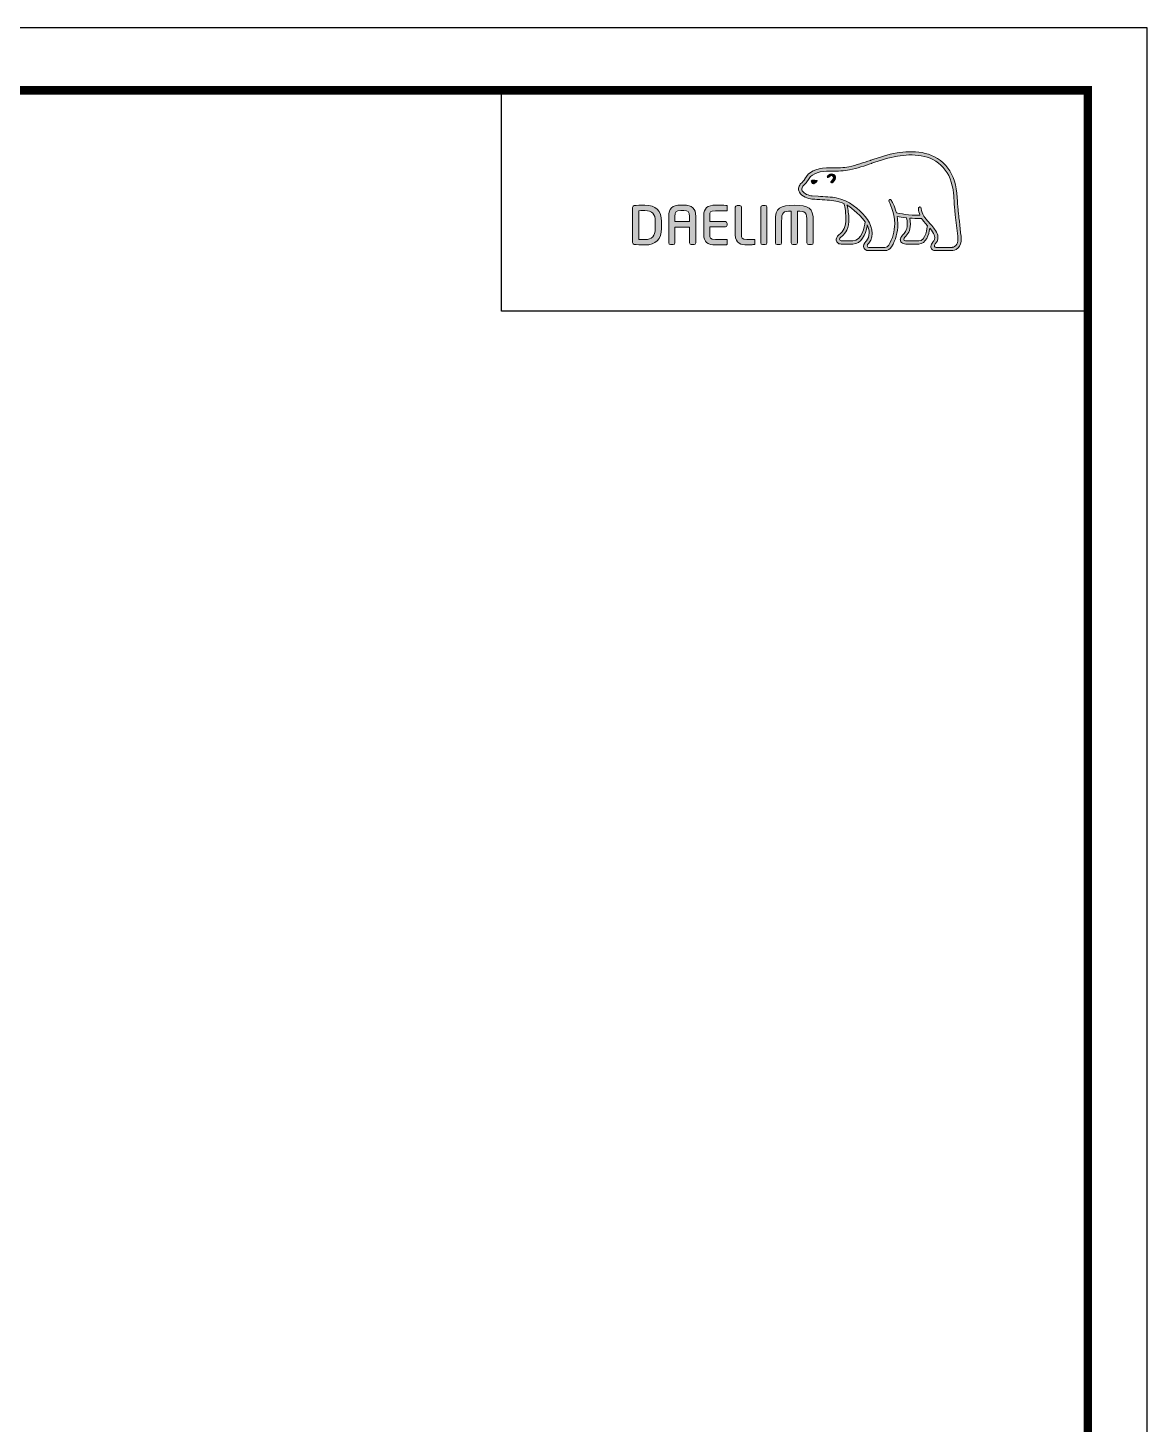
# Model space of a CAD drawing. Extents: x 0 to 1302, y 0 to 954.
# Drawn here: x 904.8 to 1302, y 458.4 to 954 of the extents above; entities that cross this region are included whole.
import ezdxf

# ---------------------------------------------------------------- set-up
doc = ezdxf.new("R2010")
doc.units = 0
doc.header["$LTSCALE"] = 10
doc.header["$MEASUREMENT"] = 0
doc.layers.get('0').update_dxf_attribs({"linetype": 'CONTINUOUS'})
doc.layers.add('레이어 1', color=7, linetype='CONTINUOUS', lineweight=0)

msp = doc.modelspace()

# ---------------------------------------------------------------- hatches: boundary and pattern name
at = {"layer": '레이어 1'}
h = msp.add_hatch(color=5, dxfattribs=at)
h.dxf.hatch_style = 1
edge = h.paths.add_edge_path(flags=16)
edge.add_spline(control_points=[(1234.14, 876.74), (1233.57, 876.12), (1232.86, 876.11), (1232.83, 876.11), (1232.83, 876.11), (1227.12, 876.11), (1227.12, 876.11), (1226.91, 876.11), (1226.74, 876.16), (1226.64, 876.27), (1226.55, 876.35), (1226.51, 876.48), (1226.51, 876.64), (1226.51, 876.96), (1226.75, 877.26), (1227, 877.57), (1227.23, 877.87), (1227.45, 878.15), (1227.57, 878.5), (1227.88, 879.34), (1227.85, 880.24), (1227.48, 881.03), (1226.8, 882.46), (1225.8, 883.58), (1224.83, 884.67), (1224.83, 884.67), (1224.51, 885.03), (1224.51, 885.03), (1223.25, 886.44), (1221.94, 887.89), (1221.84, 889.86), (1221.82, 890.25), (1221.64, 890.49), (1221.39, 890.48), (1221.39, 890.48), (1221.02, 890.3), (1221.01, 890.3), (1220.91, 890.19), (1220.85, 890.03), (1220.85, 889.84), (1220.85, 889.84), (1220.86, 889.77), (1220.86, 889.77), (1220.91, 889.06), (1221.08, 888.36), (1221.37, 887.63), (1221.37, 887.63), (1221.4, 887.56), (1221.4, 887.56), (1221.4, 887.56), (1221.33, 887.56), (1221.33, 887.56), (1217.66, 887.41), (1214.07, 888.1), (1213.01, 888.36), (1212.36, 890.98), (1211.3, 892.72), (1211.25, 892.79), (1211.17, 892.93), (1211.04, 893.03), (1210.91, 893.07), (1210.91, 893.07), (1210.6, 893.02), (1210.57, 893.02), (1210.54, 892.98), (1210.49, 892.91), (1210.37, 892.75), (1210.37, 892.75), (1210.35, 892.62), (1210.35, 892.62), (1210.35, 892.62), (1210.45, 892.27), (1210.45, 892.27), (1210.53, 892.14), (1212.41, 888.84), (1212.41, 884.47), (1212.41, 881.78), (1211.7, 879.23), (1210.31, 876.92), (1209.97, 876.36), (1209.54, 876.11), (1208.88, 876.11), (1208.88, 876.11), (1203.25, 876.11), (1203.25, 876.11), (1203.06, 876.11), (1202.68, 876.24), (1202.68, 876.65), (1202.68, 876.87), (1202.88, 877.24), (1203.23, 877.63), (1205.58, 880.24), (1204.22, 884.32), (1201.97, 887.01), (1199.8, 889.6), (1196.25, 892.87), (1191.7, 893.68), (1190.08, 893.96), (1187.43, 894.12), (1185.29, 894.24), (1185.29, 894.24), (1183.13, 894.37), (1183.13, 894.37), (1182.01, 894.46), (1180.18, 895.14), (1179.62, 896.2), (1179.38, 896.64), (1179.41, 897.08), (1179.71, 897.59), (1179.89, 897.9), (1180.15, 898.17), (1180.47, 898.49), (1180.83, 898.85), (1181.19, 899.22), (1181.48, 899.71), (1181.48, 899.71), (1181.56, 899.87), (1181.56, 899.87), (1182.65, 901.95), (1184.89, 903.05), (1188.22, 903.13), (1188.22, 903.13), (1190.1, 903.16), (1190.1, 903.16), (1192.16, 903.17), (1194.5, 903.18), (1196.43, 903.59), (1199.13, 904.17), (1201.84, 905.1), (1204.23, 905.91), (1204.23, 905.91), (1204.31, 905.94), (1204.31, 905.94), (1207.27, 906.95), (1210.33, 908), (1213.46, 908.51), (1218.46, 909.34), (1225.34, 909.31), (1229.66, 904.45), (1231.66, 902.2), (1232.89, 899.11), (1233.32, 895.26), (1233.32, 895.26), (1233.3, 895.27), (1233.29, 895.29), (1233.32, 895.21), (1233.35, 894.78), (1233.53, 892.33), (1233.58, 891.15), (1233.64, 889.93), (1233.94, 887.67), (1233.94, 887.67), (1234.82, 880.11), (1234.82, 880.11), (1234.82, 880.11), (1234.87, 879.19), (1234.87, 879.19), (1234.87, 878.11), (1234.62, 877.28), (1234.14, 876.74)], knot_values=[0, 0, 0, 0, 1, 1, 1, 2, 2, 2, 3, 3, 3, 4, 4, 4, 5, 5, 5, 6, 6, 6, 7, 7, 7, 8, 8, 8, 9, 9, 9, 10, 10, 10, 11, 11, 11, 12, 12, 12, 13, 13, 13, 14, 14, 14, 15, 15, 15, 16, 16, 16, 17, 17, 17, 18, 18, 18, 19, 19, 19, 20, 20, 20, 21, 21, 21, 22, 22, 22, 23, 23, 23, 24, 24, 24, 25, 25, 25, 26, 26, 26, 27, 27, 27, 28, 28, 28, 29, 29, 29, 30, 30, 30, 31, 31, 31, 32, 32, 32, 33, 33, 33, 34, 34, 34, 35, 35, 35, 36, 36, 36, 37, 37, 37, 38, 38, 38, 39, 39, 39, 40, 40, 40, 41, 41, 41, 42, 42, 42, 43, 43, 43, 44, 44, 44, 45, 45, 45, 46, 46, 46, 47, 47, 47, 48, 48, 48, 49, 49, 49, 50, 50, 50, 51, 51, 51, 52, 52, 52, 53, 53, 53, 53], degree=3, periodic=0)
edge = h.paths.add_edge_path(flags=16)
edge.add_spline(control_points=[(1220.93, 878.38), (1220.93, 878.38), (1216.28, 878.38), (1216.28, 878.38), (1215.93, 878.38), (1215.66, 878.65), (1215.66, 879), (1215.66, 879.25), (1215.87, 879.56), (1216.07, 879.77), (1217.02, 880.68), (1217.99, 881.93), (1217.99, 884.3), (1217.99, 884.3), (1217.93, 885.38), (1217.93, 885.38), (1217.93, 885.38), (1217.76, 886.43), (1217.76, 886.43), (1217.76, 886.43), (1217.75, 886.5), (1217.75, 886.5), (1217.75, 886.5), (1217.82, 886.49), (1217.82, 886.49), (1218.68, 886.43), (1220.37, 886.34), (1221.99, 886.41), (1222.4, 885.76), (1223.06, 884.92), (1224.02, 883.8), (1223.98, 883.25), (1223.52, 878.38), (1220.93, 878.38)], knot_values=[0, 0, 0, 0, 1, 1, 1, 2, 2, 2, 3, 3, 3, 4, 4, 4, 5, 5, 5, 6, 6, 6, 7, 7, 7, 8, 8, 8, 9, 9, 9, 10, 10, 10, 11, 11, 11, 11], degree=3, periodic=0)
edge = h.paths.add_edge_path(flags=16)
edge.add_spline(control_points=[(1197.56, 878.38), (1197.56, 878.38), (1193.47, 878.38), (1193.47, 878.38), (1193.16, 878.38), (1192.83, 878.63), (1192.83, 879), (1192.83, 879.23), (1193.02, 879.51), (1193.37, 879.79), (1194.4, 880.61), (1195.97, 881.86), (1196.14, 885.31), (1196.14, 885.31), (1196.16, 886.25), (1196.16, 886.25), (1196.16, 887.71), (1195.83, 889.48), (1195.51, 891.06), (1195.51, 891.06), (1195.46, 891.22), (1195.46, 891.22), (1195.46, 891.22), (1195.59, 891.12), (1195.59, 891.12), (1196.2, 890.74), (1199.54, 888.48), (1201.91, 885.13), (1201.72, 883.55), (1200.82, 878.38), (1197.56, 878.38)], knot_values=[0, 0, 0, 0, 1, 1, 1, 2, 2, 2, 3, 3, 3, 4, 4, 4, 5, 5, 5, 6, 6, 6, 7, 7, 7, 8, 8, 8, 9, 9, 9, 10, 10, 10, 10], degree=3, periodic=0)
edge = h.paths.add_edge_path()
edge.add_spline(control_points=[(1235.97, 880.23), (1235.97, 880.24), (1235.1, 887.83), (1235.1, 887.83), (1234.78, 890.1), (1234.74, 891.31), (1234.69, 892.38), (1234.69, 892.38), (1234.48, 895.38), (1234.48, 895.38), (1234.02, 899.48), (1232.7, 902.79), (1230.53, 905.22), (1225.86, 910.47), (1218.56, 910.52), (1213.26, 909.65), (1210.01, 909.11), (1206.91, 908.05), (1203.9, 907.02), (1203.9, 907.02), (1203.81, 906.99), (1203.81, 906.99), (1201.46, 906.19), (1198.79, 905.28), (1196.18, 904.72), (1194.38, 904.34), (1192.13, 904.32), (1190.15, 904.31), (1190.15, 904.31), (1188.18, 904.28), (1188.18, 904.28), (1184.4, 904.19), (1181.83, 902.88), (1180.53, 900.4), (1180.53, 900.4), (1180.47, 900.29), (1180.47, 900.29), (1180.25, 899.91), (1179.93, 899.59), (1179.65, 899.31), (1179.33, 898.99), (1178.98, 898.63), (1178.71, 898.17), (1178.44, 897.71), (1178.3, 897.24), (1178.3, 896.79), (1178.3, 896.4), (1178.4, 896.02), (1178.59, 895.66), (1179.39, 894.14), (1181.69, 893.32), (1183.05, 893.23), (1183.05, 893.23), (1185.07, 893.1), (1185.11, 893.09), (1187.13, 892.98), (1189.88, 892.82), (1191.49, 892.54), (1192.43, 892.37), (1193.5, 892.03), (1194.49, 891.57), (1194.56, 891.31), (1195.07, 889.04), (1195.07, 886.24), (1195.07, 886.24), (1195.05, 885.36), (1195.05, 885.36), (1194.9, 882.41), (1193.62, 881.38), (1192.67, 880.63), (1192.58, 880.55), (1191.74, 879.85), (1191.68, 879.02), (1191.64, 878.54), (1191.77, 878.11), (1192.06, 877.8), (1192.37, 877.46), (1192.85, 877.29), (1193.47, 877.29), (1193.47, 877.29), (1197.56, 877.29), (1197.56, 877.29), (1200.62, 877.29), (1202.13, 880.59), (1202.59, 883.67), (1202.59, 883.67), (1202.6, 884.11), (1202.6, 884.11), (1202.6, 884.11), (1202.73, 883.89), (1202.73, 883.89), (1203.12, 883.02), (1203.36, 881.97), (1203.36, 881.19), (1203.36, 880.08), (1203.02, 879.12), (1202.37, 878.4), (1202.2, 878.24), (1201.38, 877.39), (1201.38, 876.54), (1201.38, 876.54), (1201.39, 876.4), (1201.39, 876.4), (1201.51, 875.4), (1202.32, 874.96), (1203.07, 874.96), (1203.07, 874.96), (1208.88, 874.96), (1208.88, 874.96), (1209.93, 874.96), (1210.77, 875.43), (1211.3, 876.32), (1212.78, 878.77), (1213.53, 881.44), (1213.53, 884.24), (1213.53, 885.12), (1213.45, 886.05), (1213.29, 887.02), (1213.29, 887.02), (1213.27, 887.1), (1213.27, 887.1), (1213.27, 887.1), (1213.35, 887.08), (1213.35, 887.08), (1214.05, 886.94), (1215.18, 886.75), (1216.57, 886.6), (1216.57, 886.6), (1216.61, 886.59), (1216.61, 886.59), (1216.61, 886.59), (1216.79, 885.53), (1216.79, 885.53), (1216.79, 885.53), (1216.83, 885.28), (1216.83, 885.27), (1216.83, 885.27), (1216.89, 884.33), (1216.89, 884.33), (1216.89, 882.07), (1215.86, 881.08), (1215.31, 880.56), (1215.3, 880.55), (1214.53, 879.77), (1214.45, 879.07), (1214.45, 879.07), (1214.42, 878.86), (1214.42, 878.86), (1214.42, 878.64), (1214.48, 878.21), (1214.86, 877.82), (1215.2, 877.47), (1215.72, 877.29), (1216.41, 877.29), (1216.41, 877.29), (1220.93, 877.29), (1220.93, 877.29), (1223.68, 877.29), (1224.51, 880.79), (1224.85, 882.75), (1224.85, 882.75), (1224.86, 882.95), (1224.86, 882.95), (1224.86, 882.95), (1224.97, 882.8), (1224.97, 882.8), (1225.6, 881.99), (1226.16, 881.09), (1226.43, 880.53), (1226.57, 880.24), (1226.64, 879.92), (1226.64, 879.59), (1226.64, 879.59), (1226.54, 878.94), (1226.54, 878.94), (1226.44, 878.58), (1226.19, 878.25), (1225.96, 877.94), (1225.61, 877.48), (1225.25, 877.01), (1225.25, 876.44), (1225.25, 876.44), (1225.28, 876.13), (1225.28, 876.13), (1225.45, 875.37), (1226.06, 874.96), (1227.01, 874.96), (1227.01, 874.96), (1232.82, 874.96), (1232.82, 874.96), (1232.95, 874.96), (1234.09, 874.98), (1234.98, 875.95), (1235.69, 876.72), (1236.03, 877.78), (1236.03, 879.18), (1236.03, 879.18), (1235.97, 880.22), (1235.97, 880.23)], knot_values=[0, 0, 0, 0, 1, 1, 1, 2, 2, 2, 3, 3, 3, 4, 4, 4, 5, 5, 5, 6, 6, 6, 7, 7, 7, 8, 8, 8, 9, 9, 9, 10, 10, 10, 11, 11, 11, 12, 12, 12, 13, 13, 13, 14, 14, 14, 15, 15, 15, 16, 16, 16, 17, 17, 17, 18, 18, 18, 19, 19, 19, 20, 20, 20, 21, 21, 21, 22, 22, 22, 23, 23, 23, 24, 24, 24, 25, 25, 25, 26, 26, 26, 27, 27, 27, 28, 28, 28, 29, 29, 29, 30, 30, 30, 31, 31, 31, 32, 32, 32, 33, 33, 33, 34, 34, 34, 35, 35, 35, 36, 36, 36, 37, 37, 37, 38, 38, 38, 39, 39, 39, 40, 40, 40, 41, 41, 41, 42, 42, 42, 43, 43, 43, 44, 44, 44, 45, 45, 45, 46, 46, 46, 47, 47, 47, 48, 48, 48, 49, 49, 49, 50, 50, 50, 51, 51, 51, 52, 52, 52, 53, 53, 53, 54, 54, 54, 55, 55, 55, 56, 56, 56, 57, 57, 57, 58, 58, 58, 59, 59, 59, 60, 60, 60, 61, 61, 61, 62, 62, 62, 63, 63, 63, 64, 64, 64, 65, 65, 65, 66, 66, 66, 66], degree=3, periodic=0)
edge = h.paths.add_edge_path(flags=0)
edge.add_spline(control_points=[(1182.95, 899.86), (1182.95, 899.86), (1183.8, 900.24), (1184.85, 899.84), (1184.85, 899.84), (1184.98, 899.78), (1184.81, 899.54), (1184.3, 898.86), (1183.8, 898.71), (1183.8, 898.71), (1183.8, 898.71), (1183.43, 898.58), (1183.23, 898.83), (1182.81, 899.31), (1182.8, 899.6), (1182.8, 899.6), (1182.8, 899.6), (1182.76, 899.81), (1182.95, 899.86)], knot_values=[0, 0, 0, 0, 1, 1, 1, 2, 2, 2, 3, 3, 3, 4, 4, 4, 5, 5, 5, 6, 6, 6, 6], degree=3, periodic=0)
edge = h.paths.add_edge_path(flags=0)
edge.add_spline(control_points=[(1188.54, 901.41), (1188.41, 901.28), (1188.4, 901.05), (1188.54, 900.93), (1188.67, 900.81), (1188.9, 900.84), (1189.02, 900.98), (1189.09, 901.05), (1189.78, 901.87), (1190.38, 901.45), (1190.6, 901.29), (1190.69, 901.07), (1190.66, 900.78), (1190.61, 900.32), (1190.21, 899.79), (1189.93, 899.61), (1189.77, 899.52), (1189.67, 899.31), (1189.74, 899.15), (1189.82, 898.98), (1190.03, 898.93), (1190.19, 899.01), (1190.7, 899.25), (1191.33, 900.05), (1191.41, 900.8), (1191.47, 901.32), (1191.24, 901.75), (1190.82, 902.03), (1189.93, 902.67), (1188.91, 901.82), (1188.54, 901.41)], knot_values=[0, 0, 0, 0, 1, 1, 1, 2, 2, 2, 3, 3, 3, 4, 4, 4, 5, 5, 5, 6, 6, 6, 7, 7, 7, 8, 8, 8, 9, 9, 9, 10, 10, 10, 10], degree=3, periodic=0)
edge = h.paths.add_edge_path(flags=0)
edge.add_spline(control_points=[(1188.42, 900.8), (1188.42, 900.8), (1188.42, 900.8), (1188.42, 900.8), (1188.42, 900.8), (1188.42, 900.8), (1188.42, 900.8)], knot_values=[0, 0, 0, 0, 1, 1, 1, 2, 2, 2, 2], degree=3, periodic=0)
h = msp.add_hatch(color=5, dxfattribs=at)
h.dxf.hatch_style = 2
edge = h.paths.add_edge_path()
edge.add_spline(control_points=[(1188.54, 901.41), (1188.41, 901.28), (1188.4, 901.05), (1188.54, 900.93), (1188.67, 900.81), (1188.9, 900.84), (1189.02, 900.98), (1189.09, 901.05), (1189.78, 901.87), (1190.38, 901.45), (1190.6, 901.29), (1190.69, 901.07), (1190.66, 900.78), (1190.61, 900.32), (1190.21, 899.79), (1189.93, 899.61), (1189.77, 899.52), (1189.67, 899.31), (1189.74, 899.15), (1189.82, 898.98), (1190.03, 898.93), (1190.19, 899.01), (1190.7, 899.25), (1191.33, 900.05), (1191.41, 900.8), (1191.47, 901.32), (1191.24, 901.75), (1190.82, 902.03), (1189.93, 902.67), (1188.91, 901.82), (1188.54, 901.41)], knot_values=[0, 0, 0, 0, 1, 1, 1, 2, 2, 2, 3, 3, 3, 4, 4, 4, 5, 5, 5, 6, 6, 6, 7, 7, 7, 8, 8, 8, 9, 9, 9, 10, 10, 10, 10], degree=3, periodic=0)
h = msp.add_hatch(color=5, dxfattribs=at)
h.dxf.hatch_style = 2
edge = h.paths.add_edge_path()
edge.add_spline(control_points=[(1182.95, 899.86), (1182.95, 899.86), (1183.8, 900.24), (1184.85, 899.84), (1184.85, 899.84), (1184.98, 899.78), (1184.81, 899.54), (1184.3, 898.86), (1183.8, 898.71), (1183.8, 898.71), (1183.8, 898.71), (1183.43, 898.58), (1183.23, 898.83), (1182.81, 899.31), (1182.8, 899.6), (1182.8, 899.6), (1182.8, 899.6), (1182.76, 899.81), (1182.95, 899.86)], knot_values=[0, 0, 0, 0, 1, 1, 1, 2, 2, 2, 3, 3, 3, 4, 4, 4, 5, 5, 5, 6, 6, 6, 6], degree=3, periodic=0)
h = msp.add_hatch(color=5, dxfattribs=at)
h.dxf.hatch_style = 2
edge = h.paths.add_edge_path()
edge.add_spline(control_points=[(1127.45, 882.82), (1127.45, 880.16), (1126.24, 878.87), (1123.75, 878.87), (1123.75, 878.87), (1122.04, 878.9), (1121.6, 878.91), (1121.6, 878.91), (1121.6, 889.09), (1121.6, 889.09), (1122.48, 889.17), (1123.74, 889.19), (1123.75, 889.19), (1126.31, 889.19), (1127.45, 887.97), (1127.45, 885.25), (1127.45, 885.25), (1127.45, 882.82), (1127.45, 882.82)], knot_values=[0, 0, 0, 0, 1, 1, 1, 2, 2, 2, 3, 3, 3, 4, 4, 4, 5, 5, 5, 6, 6, 6, 6], degree=3, periodic=0)
edge = h.paths.add_edge_path()
edge.add_spline(control_points=[(1123.75, 891.1), (1122.36, 891.1), (1120.57, 891.02), (1119.98, 890.92), (1119.61, 890.86), (1119.38, 890.58), (1119.38, 890.22), (1119.38, 890.22), (1119.38, 877.84), (1119.38, 877.84), (1119.38, 877.46), (1119.61, 877.19), (1120, 877.14), (1120.56, 877.05), (1122.34, 876.96), (1123.75, 876.96), (1127.61, 876.96), (1129.65, 878.99), (1129.65, 882.82), (1129.65, 882.82), (1129.65, 885.25), (1129.65, 885.25), (1129.65, 889.08), (1127.61, 891.1), (1123.75, 891.1)], knot_values=[0, 0, 0, 0, 1, 1, 1, 2, 2, 2, 3, 3, 3, 4, 4, 4, 5, 5, 5, 6, 6, 6, 7, 7, 7, 8, 8, 8, 8], degree=3, periodic=0)
h = msp.add_hatch(color=5, dxfattribs=at)
h.dxf.hatch_style = 2
edge = h.paths.add_edge_path()
edge.add_spline(control_points=[(1139.61, 885.26), (1139.61, 885.26), (1134.4, 885.26), (1134.4, 885.26), (1134.4, 885.46), (1134.4, 887.12), (1134.4, 887.12), (1134.4, 888.86), (1134.92, 889.15), (1136.47, 889.15), (1136.47, 889.15), (1137.55, 889.15), (1137.55, 889.15), (1139.1, 889.15), (1139.61, 888.86), (1139.61, 887.12), (1139.61, 887.12), (1139.61, 885.46), (1139.61, 885.26)], knot_values=[0, 0, 0, 0, 1, 1, 1, 2, 2, 2, 3, 3, 3, 4, 4, 4, 5, 5, 5, 6, 6, 6, 6], degree=3, periodic=0)
edge = h.paths.add_edge_path()
edge.add_spline(control_points=[(1137.55, 891.1), (1137.55, 891.1), (1136.47, 891.1), (1136.47, 891.1), (1133.52, 891.1), (1132.2, 889.87), (1132.2, 887.12), (1132.2, 887.12), (1132.2, 877.7), (1132.2, 877.7), (1132.2, 877.37), (1132.47, 877.09), (1132.79, 877.09), (1132.79, 877.09), (1133.82, 877.09), (1133.82, 877.09), (1134.19, 877.09), (1134.4, 877.4), (1134.4, 877.7), (1134.4, 877.7), (1134.4, 883.11), (1134.4, 883.32), (1134.4, 883.32), (1139.61, 883.32), (1139.61, 883.32), (1139.61, 883.11), (1139.61, 877.7), (1139.61, 877.7), (1139.61, 877.36), (1139.88, 877.09), (1140.21, 877.09), (1140.21, 877.09), (1141.23, 877.09), (1141.23, 877.09), (1141.58, 877.09), (1141.82, 877.4), (1141.82, 877.7), (1141.82, 877.7), (1141.82, 887.12), (1141.82, 887.12), (1141.82, 889.87), (1140.5, 891.1), (1137.55, 891.1)], knot_values=[0, 0, 0, 0, 1, 1, 1, 2, 2, 2, 3, 3, 3, 4, 4, 4, 5, 5, 5, 6, 6, 6, 7, 7, 7, 8, 8, 8, 9, 9, 9, 10, 10, 10, 11, 11, 11, 12, 12, 12, 13, 13, 13, 14, 14, 14, 14], degree=3, periodic=0)
h = msp.add_hatch(color=5, dxfattribs=at)
h.dxf.hatch_style = 2
edge = h.paths.add_edge_path()
edge.add_spline(control_points=[(1144.62, 887.5), (1144.62, 887.5), (1144.62, 880.57), (1144.62, 880.57), (1144.62, 878.14), (1146.01, 876.96), (1148.86, 876.96), (1150.12, 876.96), (1151.83, 876.99), (1152.51, 877.05), (1152.5, 877.05), (1152.85, 877.08), (1152.85, 877.08), (1152.85, 877.08), (1152.95, 877.09), (1152.95, 877.09), (1152.95, 877.09), (1152.95, 878.95), (1152.95, 878.95), (1152.95, 878.95), (1148.87, 878.95), (1148.87, 878.95), (1146.83, 878.95), (1146.83, 879.52), (1146.83, 880.57), (1146.83, 880.57), (1146.83, 883.14), (1146.83, 883.34), (1147.04, 883.34), (1152.31, 883.34), (1152.31, 883.34), (1152.65, 883.34), (1152.93, 883.61), (1152.93, 883.95), (1152.93, 883.95), (1152.93, 884.63), (1152.93, 884.63), (1152.93, 884.97), (1152.65, 885.25), (1152.31, 885.25), (1152.31, 885.25), (1147.04, 885.25), (1146.83, 885.25), (1146.83, 885.45), (1146.83, 887.5), (1146.83, 887.5), (1146.83, 888.54), (1146.83, 889.12), (1148.87, 889.12), (1148.87, 889.12), (1152.94, 889.1), (1152.94, 889.1), (1152.94, 889.1), (1152.94, 890.94), (1152.94, 890.94), (1152.94, 890.94), (1152.51, 890.99), (1152.51, 890.99), (1151.71, 891.06), (1149.88, 891.1), (1148.86, 891.1), (1146.01, 891.1), (1144.62, 889.92), (1144.62, 887.5)], knot_values=[0, 0, 0, 0, 1, 1, 1, 2, 2, 2, 3, 3, 3, 4, 4, 4, 5, 5, 5, 6, 6, 6, 7, 7, 7, 8, 8, 8, 9, 9, 9, 10, 10, 10, 11, 11, 11, 12, 12, 12, 13, 13, 13, 14, 14, 14, 15, 15, 15, 16, 16, 16, 17, 17, 17, 18, 18, 18, 19, 19, 19, 20, 20, 20, 21, 21, 21, 21], degree=3, periodic=0)
h = msp.add_hatch(color=5, dxfattribs=at)
h.dxf.hatch_style = 2
edge = h.paths.add_edge_path()
edge.add_spline(control_points=[(1156.48, 890.97), (1156.14, 890.97), (1155.85, 890.69), (1155.85, 890.36), (1155.85, 890.36), (1155.85, 880.57), (1155.85, 880.57), (1155.85, 877.37), (1158.03, 876.96), (1159.93, 876.96), (1161.32, 876.96), (1161.68, 877.02), (1162.09, 877.09), (1162.09, 877.09), (1162.33, 877.13), (1162.33, 877.13), (1162.33, 877.13), (1162.65, 877.17), (1162.65, 877.17), (1162.65, 877.17), (1162.74, 877.18), (1162.74, 877.18), (1162.74, 877.18), (1162.74, 878.95), (1162.74, 878.95), (1162.74, 878.95), (1159.95, 878.95), (1159.95, 878.95), (1158.06, 878.95), (1158.06, 879.66), (1158.06, 880.35), (1158.06, 880.35), (1158.06, 890.36), (1158.06, 890.36), (1158.06, 890.69), (1157.77, 890.97), (1157.43, 890.97), (1157.43, 890.97), (1156.48, 890.97), (1156.48, 890.97)], knot_values=[0, 0, 0, 0, 1, 1, 1, 2, 2, 2, 3, 3, 3, 4, 4, 4, 5, 5, 5, 6, 6, 6, 7, 7, 7, 8, 8, 8, 9, 9, 9, 10, 10, 10, 11, 11, 11, 12, 12, 12, 13, 13, 13, 13], degree=3, periodic=0)
h = msp.add_hatch(color=5, dxfattribs=at)
h.dxf.hatch_style = 2
edge = h.paths.add_edge_path()
edge.add_spline(control_points=[(1165.48, 890.97), (1165.11, 890.97), (1164.89, 890.67), (1164.89, 890.38), (1164.89, 890.38), (1164.89, 877.7), (1164.89, 877.7), (1164.89, 877.36), (1165.15, 877.09), (1165.48, 877.09), (1165.48, 877.09), (1166.5, 877.09), (1166.5, 877.09), (1166.87, 877.09), (1167.09, 877.4), (1167.09, 877.7), (1167.09, 877.7), (1167.09, 890.38), (1167.09, 890.38), (1167.09, 890.71), (1166.83, 890.97), (1166.5, 890.97), (1166.5, 890.97), (1165.48, 890.97), (1165.48, 890.97)], knot_values=[0, 0, 0, 0, 1, 1, 1, 2, 2, 2, 3, 3, 3, 4, 4, 4, 5, 5, 5, 6, 6, 6, 7, 7, 7, 8, 8, 8, 8], degree=3, periodic=0)
h = msp.add_hatch(color=5, dxfattribs=at)
h.dxf.hatch_style = 2
edge = h.paths.add_edge_path()
edge.add_spline(control_points=[(1170.06, 885.5), (1170.06, 885.5), (1170.06, 877.7), (1170.06, 877.7), (1170.06, 877.36), (1170.32, 877.09), (1170.65, 877.09), (1170.65, 877.09), (1171.69, 877.09), (1171.69, 877.09), (1172.06, 877.09), (1172.28, 877.4), (1172.28, 877.7), (1172.28, 877.7), (1172.28, 885.31), (1172.28, 885.31), (1172.28, 888.67), (1172.85, 888.99), (1175.69, 889), (1175.69, 888.79), (1175.69, 877.7), (1175.69, 877.7), (1175.69, 877.35), (1175.94, 877.09), (1176.27, 877.09), (1176.27, 877.09), (1177.3, 877.09), (1177.3, 877.09), (1177.67, 877.09), (1177.89, 877.4), (1177.89, 877.7), (1177.89, 877.7), (1177.89, 888.76), (1177.89, 888.98), (1179.21, 888.97), (1180.15, 888.86), (1180.65, 888.36), (1181.18, 887.83), (1181.29, 886.84), (1181.29, 885.31), (1181.29, 885.31), (1181.29, 877.7), (1181.29, 877.7), (1181.29, 877.37), (1181.56, 877.09), (1181.88, 877.09), (1181.88, 877.09), (1182.93, 877.09), (1182.93, 877.09), (1183.29, 877.09), (1183.52, 877.4), (1183.52, 877.7), (1183.52, 877.7), (1183.52, 885.5), (1183.52, 885.5), (1183.52, 890.23), (1181.84, 891.03), (1176.8, 891.03), (1171.74, 891.03), (1170.06, 890.23), (1170.06, 885.5)], knot_values=[0, 0, 0, 0, 1, 1, 1, 2, 2, 2, 3, 3, 3, 4, 4, 4, 5, 5, 5, 6, 6, 6, 7, 7, 7, 8, 8, 8, 9, 9, 9, 10, 10, 10, 11, 11, 11, 12, 12, 12, 13, 13, 13, 14, 14, 14, 15, 15, 15, 16, 16, 16, 17, 17, 17, 18, 18, 18, 19, 19, 19, 20, 20, 20, 20], degree=3, periodic=0)

# ---------------------------------------------------------------- linework, layer by layer
at = {"color": 5, "ltscale": 0.5}
msp.add_line((1072.85, 853.48), (1072.85, 931.85), dxfattribs=at)
at = {"color": 5}
msp.add_line((1197.38, 877.29), (1197.38, 877.29), dxfattribs=at)
at = {"color": 5, "ltscale": 40}
msp.add_line((1280.94, 853.48), (1072.85, 853.48), dxfattribs=at)
at = {"ltscale": 0.5}
msp.add_lwpolyline([(0, 0), (1302, 0), (1302, 954), (0, 954)], close=True, dxfattribs=at)
at = {"color": 5, "linetype": 'ByBlock', "lineweight": 200, "const_width": 3}
msp.add_lwpolyline([(20.94, 40.85), (1280.94, 40.85), (1280.94, 931.85), (20.94, 931.85)], close=True, dxfattribs=at)
at = {"layer": '레이어 1', "color": 5}
for points, knots in [([(1235.97, 880.23), (1235.97, 880.24), (1235.1, 887.83), (1235.1, 887.83), (1234.78, 890.1), (1234.74, 891.31), (1234.69, 892.38), (1234.69, 892.38), (1234.48, 895.38), (1234.48, 895.38), (1234.02, 899.48), (1232.7, 902.79), (1230.53, 905.22), (1225.86, 910.47), (1218.56, 910.52), (1213.26, 909.65), (1210.01, 909.11), (1206.91, 908.05), (1203.9, 907.02), (1203.9, 907.02), (1203.81, 906.99), (1203.81, 906.99), (1201.46, 906.19), (1198.79, 905.28), (1196.18, 904.72), (1194.38, 904.34), (1192.13, 904.32), (1190.15, 904.31), (1190.15, 904.31), (1188.18, 904.28), (1188.18, 904.28), (1184.4, 904.19), (1181.83, 902.88), (1180.53, 900.4), (1180.53, 900.4), (1180.47, 900.29), (1180.47, 900.29), (1180.25, 899.91), (1179.93, 899.59), (1179.65, 899.31), (1179.33, 898.99), (1178.98, 898.63), (1178.71, 898.17), (1178.44, 897.71), (1178.3, 897.24), (1178.3, 896.79), (1178.3, 896.4), (1178.4, 896.02), (1178.59, 895.66), (1179.39, 894.14), (1181.69, 893.32), (1183.05, 893.23), (1183.05, 893.23), (1185.07, 893.1), (1185.11, 893.09), (1187.13, 892.98), (1189.88, 892.82), (1191.49, 892.54), (1192.43, 892.37), (1193.5, 892.03), (1194.49, 891.57), (1194.56, 891.31), (1195.07, 889.04), (1195.07, 886.24), (1195.07, 886.24), (1195.05, 885.36), (1195.05, 885.36), (1194.9, 882.41), (1193.62, 881.38), (1192.67, 880.63), (1192.58, 880.55), (1191.74, 879.85), (1191.68, 879.02), (1191.64, 878.54), (1191.77, 878.11), (1192.06, 877.8), (1192.37, 877.46), (1192.85, 877.29), (1193.47, 877.29), (1193.47, 877.29), (1197.56, 877.29), (1197.56, 877.29), (1200.62, 877.29), (1202.13, 880.59), (1202.59, 883.67), (1202.59, 883.67), (1202.6, 884.11), (1202.6, 884.11), (1202.6, 884.11), (1202.73, 883.89), (1202.73, 883.89), (1203.12, 883.02), (1203.36, 881.97), (1203.36, 881.19), (1203.36, 880.08), (1203.02, 879.12), (1202.37, 878.4), (1202.2, 878.24), (1201.38, 877.39), (1201.38, 876.54), (1201.38, 876.54), (1201.39, 876.4), (1201.39, 876.4), (1201.51, 875.4), (1202.32, 874.96), (1203.07, 874.96), (1203.07, 874.96), (1208.88, 874.96), (1208.88, 874.96), (1209.93, 874.96), (1210.77, 875.43), (1211.3, 876.32), (1212.78, 878.77), (1213.53, 881.44), (1213.53, 884.24), (1213.53, 885.12), (1213.45, 886.05), (1213.29, 887.02), (1213.29, 887.02), (1213.27, 887.1), (1213.27, 887.1), (1213.27, 887.1), (1213.35, 887.08), (1213.35, 887.08), (1214.05, 886.94), (1215.18, 886.75), (1216.57, 886.6), (1216.57, 886.6), (1216.61, 886.59), (1216.61, 886.59), (1216.61, 886.59), (1216.79, 885.53), (1216.79, 885.53), (1216.79, 885.53), (1216.83, 885.28), (1216.83, 885.27), (1216.83, 885.27), (1216.89, 884.33), (1216.89, 884.33), (1216.89, 882.07), (1215.86, 881.08), (1215.31, 880.56), (1215.3, 880.55), (1214.53, 879.77), (1214.45, 879.07), (1214.45, 879.07), (1214.42, 878.86), (1214.42, 878.86), (1214.42, 878.64), (1214.48, 878.21), (1214.86, 877.82), (1215.2, 877.47), (1215.72, 877.29), (1216.41, 877.29), (1216.41, 877.29), (1220.93, 877.29), (1220.93, 877.29), (1223.68, 877.29), (1224.51, 880.79), (1224.85, 882.75), (1224.85, 882.75), (1224.86, 882.95), (1224.86, 882.95), (1224.86, 882.95), (1224.97, 882.8), (1224.97, 882.8), (1225.6, 881.99), (1226.16, 881.09), (1226.43, 880.53), (1226.57, 880.24), (1226.64, 879.92), (1226.64, 879.59), (1226.64, 879.59), (1226.54, 878.94), (1226.54, 878.94), (1226.44, 878.58), (1226.19, 878.25), (1225.96, 877.94), (1225.61, 877.48), (1225.25, 877.01), (1225.25, 876.44), (1225.25, 876.44), (1225.28, 876.13), (1225.28, 876.13), (1225.45, 875.37), (1226.06, 874.96), (1227.01, 874.96), (1227.01, 874.96), (1232.82, 874.96), (1232.82, 874.96), (1232.95, 874.96), (1234.09, 874.98), (1234.98, 875.95), (1235.69, 876.72), (1236.03, 877.78), (1236.03, 879.18), (1236.03, 879.18), (1235.97, 880.22), (1235.97, 880.23)], [0, 0, 0, 0, 1, 1, 1, 2, 2, 2, 3, 3, 3, 4, 4, 4, 5, 5, 5, 6, 6, 6, 7, 7, 7, 8, 8, 8, 9, 9, 9, 10, 10, 10, 11, 11, 11, 12, 12, 12, 13, 13, 13, 14, 14, 14, 15, 15, 15, 16, 16, 16, 17, 17, 17, 18, 18, 18, 19, 19, 19, 20, 20, 20, 21, 21, 21, 22, 22, 22, 23, 23, 23, 24, 24, 24, 25, 25, 25, 26, 26, 26, 27, 27, 27, 28, 28, 28, 29, 29, 29, 30, 30, 30, 31, 31, 31, 32, 32, 32, 33, 33, 33, 34, 34, 34, 35, 35, 35, 36, 36, 36, 37, 37, 37, 38, 38, 38, 39, 39, 39, 40, 40, 40, 41, 41, 41, 42, 42, 42, 43, 43, 43, 44, 44, 44, 45, 45, 45, 46, 46, 46, 47, 47, 47, 48, 48, 48, 49, 49, 49, 50, 50, 50, 51, 51, 51, 52, 52, 52, 53, 53, 53, 54, 54, 54, 55, 55, 55, 56, 56, 56, 57, 57, 57, 58, 58, 58, 59, 59, 59, 60, 60, 60, 61, 61, 61, 62, 62, 62, 63, 63, 63, 64, 64, 64, 65, 65, 65, 66, 66, 66, 66]), ([(1188.54, 901.41), (1188.41, 901.28), (1188.4, 901.05), (1188.54, 900.93), (1188.67, 900.81), (1188.9, 900.84), (1189.02, 900.98), (1189.09, 901.05), (1189.78, 901.87), (1190.38, 901.45), (1190.6, 901.29), (1190.69, 901.07), (1190.66, 900.78), (1190.61, 900.32), (1190.21, 899.79), (1189.93, 899.61), (1189.77, 899.52), (1189.67, 899.31), (1189.74, 899.15), (1189.82, 898.98), (1190.03, 898.93), (1190.19, 899.01), (1190.7, 899.25), (1191.33, 900.05), (1191.41, 900.8), (1191.47, 901.32), (1191.24, 901.75), (1190.82, 902.03), (1189.93, 902.67), (1188.91, 901.82), (1188.54, 901.41)], [0, 0, 0, 0, 1, 1, 1, 2, 2, 2, 3, 3, 3, 4, 4, 4, 5, 5, 5, 6, 6, 6, 7, 7, 7, 8, 8, 8, 9, 9, 9, 10, 10, 10, 10]), ([(1182.95, 899.86), (1182.95, 899.86), (1183.8, 900.24), (1184.85, 899.84), (1184.85, 899.84), (1184.98, 899.78), (1184.81, 899.54), (1184.3, 898.86), (1183.8, 898.71), (1183.8, 898.71), (1183.8, 898.71), (1183.43, 898.58), (1183.23, 898.83), (1182.81, 899.31), (1182.8, 899.6), (1182.8, 899.6), (1182.8, 899.6), (1182.76, 899.81), (1182.95, 899.86)], [0, 0, 0, 0, 1, 1, 1, 2, 2, 2, 3, 3, 3, 4, 4, 4, 5, 5, 5, 6, 6, 6, 6]), ([(1188.42, 900.8), (1188.42, 900.8), (1188.42, 900.8), (1188.42, 900.8), (1188.42, 900.8), (1188.42, 900.8), (1188.42, 900.8)], [0, 0, 0, 0, 1, 1, 1, 2, 2, 2, 2]), ([(1210.45, 892.27), (1210.53, 892.14), (1212.41, 888.84), (1212.41, 884.47), (1212.41, 881.78), (1211.7, 879.23), (1210.31, 876.92)], [24, 24, 24, 24, 25, 25, 25, 26, 26, 26, 26]), ([(1123.75, 891.1), (1122.36, 891.1), (1120.57, 891.02), (1119.98, 890.92), (1119.61, 890.86), (1119.38, 890.58), (1119.38, 890.22), (1119.38, 890.22), (1119.38, 877.84), (1119.38, 877.84), (1119.38, 877.46), (1119.61, 877.19), (1120, 877.14), (1120.56, 877.05), (1122.34, 876.96), (1123.75, 876.96), (1127.61, 876.96), (1129.65, 878.99), (1129.65, 882.82), (1129.65, 882.82), (1129.65, 885.25), (1129.65, 885.25), (1129.65, 889.08), (1127.61, 891.1), (1123.75, 891.1)], [0, 0, 0, 0, 1, 1, 1, 2, 2, 2, 3, 3, 3, 4, 4, 4, 5, 5, 5, 6, 6, 6, 7, 7, 7, 8, 8, 8, 8]), ([(1127.45, 882.82), (1127.45, 880.16), (1126.24, 878.87), (1123.75, 878.87), (1123.75, 878.87), (1122.04, 878.9), (1121.6, 878.91), (1121.6, 878.91), (1121.6, 889.09), (1121.6, 889.09), (1122.48, 889.17), (1123.74, 889.19), (1123.75, 889.19), (1126.31, 889.19), (1127.45, 887.97), (1127.45, 885.25), (1127.45, 885.25), (1127.45, 882.82), (1127.45, 882.82)], [0, 0, 0, 0, 1, 1, 1, 2, 2, 2, 3, 3, 3, 4, 4, 4, 5, 5, 5, 6, 6, 6, 6]), ([(1137.55, 891.1), (1137.55, 891.1), (1136.47, 891.1), (1136.47, 891.1), (1133.52, 891.1), (1132.2, 889.87), (1132.2, 887.12), (1132.2, 887.12), (1132.2, 877.7), (1132.2, 877.7), (1132.2, 877.37), (1132.47, 877.09), (1132.79, 877.09), (1132.79, 877.09), (1133.82, 877.09), (1133.82, 877.09), (1134.19, 877.09), (1134.4, 877.4), (1134.4, 877.7), (1134.4, 877.7), (1134.4, 883.11), (1134.4, 883.32), (1134.4, 883.32), (1139.61, 883.32), (1139.61, 883.32), (1139.61, 883.11), (1139.61, 877.7), (1139.61, 877.7), (1139.61, 877.36), (1139.88, 877.09), (1140.21, 877.09), (1140.21, 877.09), (1141.23, 877.09), (1141.23, 877.09), (1141.58, 877.09), (1141.82, 877.4), (1141.82, 877.7), (1141.82, 877.7), (1141.82, 887.12), (1141.82, 887.12), (1141.82, 889.87), (1140.5, 891.1), (1137.55, 891.1)], [0, 0, 0, 0, 1, 1, 1, 2, 2, 2, 3, 3, 3, 4, 4, 4, 5, 5, 5, 6, 6, 6, 7, 7, 7, 8, 8, 8, 9, 9, 9, 10, 10, 10, 11, 11, 11, 12, 12, 12, 13, 13, 13, 14, 14, 14, 14]), ([(1139.61, 885.26), (1139.61, 885.26), (1134.4, 885.26), (1134.4, 885.26), (1134.4, 885.46), (1134.4, 887.12), (1134.4, 887.12), (1134.4, 888.86), (1134.92, 889.15), (1136.47, 889.15), (1136.47, 889.15), (1137.55, 889.15), (1137.55, 889.15), (1139.1, 889.15), (1139.61, 888.86), (1139.61, 887.12), (1139.61, 887.12), (1139.61, 885.46), (1139.61, 885.26)], [0, 0, 0, 0, 1, 1, 1, 2, 2, 2, 3, 3, 3, 4, 4, 4, 5, 5, 5, 6, 6, 6, 6]), ([(1144.62, 887.5), (1144.62, 887.5), (1144.62, 880.57), (1144.62, 880.57), (1144.62, 878.14), (1146.01, 876.96), (1148.86, 876.96), (1150.12, 876.96), (1151.83, 876.99), (1152.51, 877.05), (1152.5, 877.05), (1152.85, 877.08), (1152.85, 877.08), (1152.85, 877.08), (1152.95, 877.09), (1152.95, 877.09), (1152.95, 877.09), (1152.95, 878.95), (1152.95, 878.95), (1152.95, 878.95), (1148.87, 878.95), (1148.87, 878.95), (1146.83, 878.95), (1146.83, 879.52), (1146.83, 880.57), (1146.83, 880.57), (1146.83, 883.14), (1146.83, 883.34), (1147.04, 883.34), (1152.31, 883.34), (1152.31, 883.34), (1152.65, 883.34), (1152.93, 883.61), (1152.93, 883.95), (1152.93, 883.95), (1152.93, 884.63), (1152.93, 884.63), (1152.93, 884.97), (1152.65, 885.25), (1152.31, 885.25), (1152.31, 885.25), (1147.04, 885.25), (1146.83, 885.25), (1146.83, 885.45), (1146.83, 887.5), (1146.83, 887.5), (1146.83, 888.54), (1146.83, 889.12), (1148.87, 889.12), (1148.87, 889.12), (1152.94, 889.1), (1152.94, 889.1), (1152.94, 889.1), (1152.94, 890.94), (1152.94, 890.94), (1152.94, 890.94), (1152.51, 890.99), (1152.51, 890.99), (1151.71, 891.06), (1149.88, 891.1), (1148.86, 891.1), (1146.01, 891.1), (1144.62, 889.92), (1144.62, 887.5)], [0, 0, 0, 0, 1, 1, 1, 2, 2, 2, 3, 3, 3, 4, 4, 4, 5, 5, 5, 6, 6, 6, 7, 7, 7, 8, 8, 8, 9, 9, 9, 10, 10, 10, 11, 11, 11, 12, 12, 12, 13, 13, 13, 14, 14, 14, 15, 15, 15, 16, 16, 16, 17, 17, 17, 18, 18, 18, 19, 19, 19, 20, 20, 20, 21, 21, 21, 21]), ([(1156.48, 890.97), (1156.14, 890.97), (1155.85, 890.69), (1155.85, 890.36), (1155.85, 890.36), (1155.85, 880.57), (1155.85, 880.57), (1155.85, 877.37), (1158.03, 876.96), (1159.93, 876.96), (1161.32, 876.96), (1161.68, 877.02), (1162.09, 877.09), (1162.09, 877.09), (1162.33, 877.13), (1162.33, 877.13), (1162.33, 877.13), (1162.65, 877.17), (1162.65, 877.17), (1162.65, 877.17), (1162.74, 877.18), (1162.74, 877.18), (1162.74, 877.18), (1162.74, 878.95), (1162.74, 878.95), (1162.74, 878.95), (1159.95, 878.95), (1159.95, 878.95), (1158.06, 878.95), (1158.06, 879.66), (1158.06, 880.35), (1158.06, 880.35), (1158.06, 890.36), (1158.06, 890.36), (1158.06, 890.69), (1157.77, 890.97), (1157.43, 890.97), (1157.43, 890.97), (1156.48, 890.97), (1156.48, 890.97)], [0, 0, 0, 0, 1, 1, 1, 2, 2, 2, 3, 3, 3, 4, 4, 4, 5, 5, 5, 6, 6, 6, 7, 7, 7, 8, 8, 8, 9, 9, 9, 10, 10, 10, 11, 11, 11, 12, 12, 12, 13, 13, 13, 13]), ([(1165.48, 890.97), (1165.11, 890.97), (1164.89, 890.67), (1164.89, 890.38), (1164.89, 890.38), (1164.89, 877.7), (1164.89, 877.7), (1164.89, 877.36), (1165.15, 877.09), (1165.48, 877.09), (1165.48, 877.09), (1166.5, 877.09), (1166.5, 877.09), (1166.87, 877.09), (1167.09, 877.4), (1167.09, 877.7), (1167.09, 877.7), (1167.09, 890.38), (1167.09, 890.38), (1167.09, 890.71), (1166.83, 890.97), (1166.5, 890.97), (1166.5, 890.97), (1165.48, 890.97), (1165.48, 890.97)], [0, 0, 0, 0, 1, 1, 1, 2, 2, 2, 3, 3, 3, 4, 4, 4, 5, 5, 5, 6, 6, 6, 7, 7, 7, 8, 8, 8, 8]), ([(1170.06, 885.5), (1170.06, 885.5), (1170.06, 877.7), (1170.06, 877.7), (1170.06, 877.36), (1170.32, 877.09), (1170.65, 877.09), (1170.65, 877.09), (1171.69, 877.09), (1171.69, 877.09), (1172.06, 877.09), (1172.28, 877.4), (1172.28, 877.7), (1172.28, 877.7), (1172.28, 885.31), (1172.28, 885.31), (1172.28, 888.67), (1172.85, 888.99), (1175.69, 889), (1175.69, 888.79), (1175.69, 877.7), (1175.69, 877.7), (1175.69, 877.35), (1175.94, 877.09), (1176.27, 877.09), (1176.27, 877.09), (1177.3, 877.09), (1177.3, 877.09), (1177.67, 877.09), (1177.89, 877.4), (1177.89, 877.7), (1177.89, 877.7), (1177.89, 888.76), (1177.89, 888.98), (1179.21, 888.97), (1180.15, 888.86), (1180.65, 888.36), (1181.18, 887.83), (1181.29, 886.84), (1181.29, 885.31), (1181.29, 885.31), (1181.29, 877.7), (1181.29, 877.7), (1181.29, 877.37), (1181.56, 877.09), (1181.88, 877.09), (1181.88, 877.09), (1182.93, 877.09), (1182.93, 877.09), (1183.29, 877.09), (1183.52, 877.4), (1183.52, 877.7), (1183.52, 877.7), (1183.52, 885.5), (1183.52, 885.5), (1183.52, 890.23), (1181.84, 891.03), (1176.8, 891.03), (1171.74, 891.03), (1170.06, 890.23), (1170.06, 885.5)], [0, 0, 0, 0, 1, 1, 1, 2, 2, 2, 3, 3, 3, 4, 4, 4, 5, 5, 5, 6, 6, 6, 7, 7, 7, 8, 8, 8, 9, 9, 9, 10, 10, 10, 11, 11, 11, 12, 12, 12, 13, 13, 13, 14, 14, 14, 15, 15, 15, 16, 16, 16, 17, 17, 17, 18, 18, 18, 19, 19, 19, 20, 20, 20, 20]), ([(1197.56, 878.38), (1197.56, 878.38), (1193.47, 878.38), (1193.47, 878.38), (1193.16, 878.38), (1192.83, 878.63), (1192.83, 879), (1192.83, 879.23), (1193.02, 879.51), (1193.37, 879.79), (1194.4, 880.61), (1195.97, 881.86), (1196.14, 885.31), (1196.14, 885.31), (1196.16, 886.25), (1196.16, 886.25), (1196.16, 887.71), (1195.83, 889.48), (1195.51, 891.06), (1195.51, 891.06), (1195.46, 891.22), (1195.46, 891.22), (1195.46, 891.22), (1195.59, 891.12), (1195.59, 891.12), (1196.2, 890.74), (1199.54, 888.48), (1201.91, 885.13), (1201.72, 883.55), (1200.82, 878.38), (1197.56, 878.38)], [0, 0, 0, 0, 1, 1, 1, 2, 2, 2, 3, 3, 3, 4, 4, 4, 5, 5, 5, 6, 6, 6, 7, 7, 7, 8, 8, 8, 9, 9, 9, 10, 10, 10, 10]), ([(1220.93, 878.38), (1220.93, 878.38), (1216.28, 878.38), (1216.28, 878.38), (1215.93, 878.38), (1215.66, 878.65), (1215.66, 879), (1215.66, 879.25), (1215.87, 879.56), (1216.07, 879.77), (1217.02, 880.68), (1217.99, 881.93), (1217.99, 884.3), (1217.99, 884.3), (1217.93, 885.38), (1217.93, 885.38), (1217.93, 885.38), (1217.76, 886.43), (1217.76, 886.43), (1217.76, 886.43), (1217.75, 886.5), (1217.75, 886.5), (1217.75, 886.5), (1217.82, 886.49), (1217.82, 886.49), (1218.68, 886.43), (1220.37, 886.34), (1221.99, 886.41), (1222.4, 885.76), (1223.06, 884.92), (1224.02, 883.8), (1223.98, 883.25), (1223.52, 878.38), (1220.93, 878.38)], [0, 0, 0, 0, 1, 1, 1, 2, 2, 2, 3, 3, 3, 4, 4, 4, 5, 5, 5, 6, 6, 6, 7, 7, 7, 8, 8, 8, 9, 9, 9, 10, 10, 10, 11, 11, 11, 11]), ([(1203.25, 876.11), (1203.06, 876.11), (1202.68, 876.24), (1202.68, 876.65), (1202.68, 876.87), (1202.88, 877.24), (1203.23, 877.63)], [28, 28, 28, 28, 29, 29, 29, 30, 30, 30, 30]), ([(1226.64, 876.27), (1226.55, 876.35), (1226.51, 876.48), (1226.51, 876.64), (1226.51, 876.96), (1226.75, 877.26), (1227, 877.57)], [3, 3, 3, 3, 4, 4, 4, 5, 5, 5, 5])]:
    msp.add_open_spline(points, degree=3, knots=knots, dxfattribs=at)
for points in [[(1204.31, 905.94), (1207.27, 906.95), (1210.33, 908), (1213.46, 908.51)], [(1213.46, 908.51), (1218.46, 909.34), (1225.34, 909.31), (1229.66, 904.45)], [(1181.56, 899.87), (1182.65, 901.95), (1184.89, 903.05), (1188.22, 903.13)], [(1188.22, 903.13), (1188.22, 903.13), (1190.1, 903.16), (1190.1, 903.16)], [(1190.1, 903.16), (1192.16, 903.17), (1194.5, 903.18), (1196.43, 903.59)], [(1196.43, 903.59), (1199.13, 904.17), (1201.84, 905.1), (1204.23, 905.91)], [(1204.23, 905.91), (1204.23, 905.91), (1204.31, 905.94), (1204.31, 905.94)], [(1229.66, 904.45), (1231.66, 902.2), (1232.89, 899.11), (1233.32, 895.26)], [(1179.62, 896.2), (1179.38, 896.64), (1179.41, 897.08), (1179.71, 897.59)], [(1179.71, 897.59), (1179.89, 897.9), (1180.15, 898.17), (1180.47, 898.49)], [(1180.47, 898.49), (1180.83, 898.85), (1181.19, 899.22), (1181.48, 899.71)], [(1181.48, 899.71), (1181.48, 899.71), (1181.56, 899.87), (1181.56, 899.87)], [(1183.13, 894.37), (1182.01, 894.46), (1180.18, 895.14), (1179.62, 896.2)], [(1185.29, 894.24), (1185.29, 894.24), (1183.13, 894.37), (1183.13, 894.37)], [(1191.7, 893.68), (1190.08, 893.96), (1187.43, 894.12), (1185.29, 894.24)], [(1201.97, 887.01), (1199.8, 889.6), (1196.25, 892.87), (1191.7, 893.68)], [(1210.37, 892.75), (1210.37, 892.75), (1210.35, 892.62), (1210.35, 892.62)], [(1210.35, 892.62), (1210.35, 892.62), (1210.45, 892.27), (1210.45, 892.27)], [(1210.57, 893.02), (1210.54, 892.98), (1210.49, 892.91), (1210.37, 892.75)], [(1210.91, 893.07), (1210.91, 893.07), (1210.6, 893.02), (1210.57, 893.02)], [(1211.25, 892.79), (1211.17, 892.93), (1211.04, 893.03), (1210.91, 893.07)], [(1213.01, 888.36), (1212.36, 890.98), (1211.3, 892.72), (1211.25, 892.79)], [(1233.32, 895.26), (1233.32, 895.26), (1233.3, 895.27), (1233.29, 895.29)], [(1233.29, 895.29), (1233.32, 895.21), (1233.35, 894.78), (1233.53, 892.33)], [(1233.53, 892.33), (1233.58, 891.15), (1233.64, 889.93), (1233.94, 887.67)], [(1221.33, 887.56), (1217.66, 887.41), (1214.07, 888.1), (1213.01, 888.36)], [(1221.01, 890.3), (1220.91, 890.19), (1220.85, 890.03), (1220.85, 889.84)], [(1220.85, 889.84), (1220.85, 889.84), (1220.86, 889.77), (1220.86, 889.77)], [(1220.86, 889.77), (1220.91, 889.06), (1221.08, 888.36), (1221.37, 887.63)], [(1221.39, 890.48), (1221.39, 890.48), (1221.02, 890.3), (1221.01, 890.3)], [(1221.4, 887.56), (1221.4, 887.56), (1221.33, 887.56), (1221.33, 887.56)], [(1221.37, 887.63), (1221.37, 887.63), (1221.4, 887.56), (1221.4, 887.56)], [(1221.84, 889.86), (1221.82, 890.25), (1221.64, 890.49), (1221.39, 890.48)], [(1224.51, 885.03), (1223.25, 886.44), (1221.94, 887.89), (1221.84, 889.86)], [(1233.94, 887.67), (1233.94, 887.67), (1234.82, 880.11), (1234.82, 880.11)], [(1203.23, 877.63), (1205.58, 880.24), (1204.22, 884.32), (1201.97, 887.01)], [(1224.83, 884.67), (1224.83, 884.67), (1224.51, 885.03), (1224.51, 885.03)], [(1227.48, 881.03), (1226.8, 882.46), (1225.8, 883.58), (1224.83, 884.67)], [(1227, 877.57), (1227.23, 877.87), (1227.45, 878.15), (1227.57, 878.5)], [(1227.57, 878.5), (1227.88, 879.34), (1227.85, 880.24), (1227.48, 881.03)], [(1234.87, 879.19), (1234.87, 878.11), (1234.62, 877.28), (1234.14, 876.74)], [(1234.82, 880.11), (1234.82, 880.11), (1234.87, 879.19), (1234.87, 879.19)], [(1208.88, 876.11), (1208.88, 876.11), (1203.25, 876.11), (1203.25, 876.11)], [(1210.31, 876.92), (1209.97, 876.36), (1209.54, 876.11), (1208.88, 876.11)], [(1227.12, 876.11), (1226.91, 876.11), (1226.74, 876.16), (1226.64, 876.27)], [(1232.83, 876.11), (1232.83, 876.11), (1227.12, 876.11), (1227.12, 876.11)], [(1234.14, 876.74), (1233.57, 876.12), (1232.86, 876.11), (1232.83, 876.11)]]:
    msp.add_open_spline(points, degree=3, dxfattribs=at)

doc.saveas('drawing.dxf')
